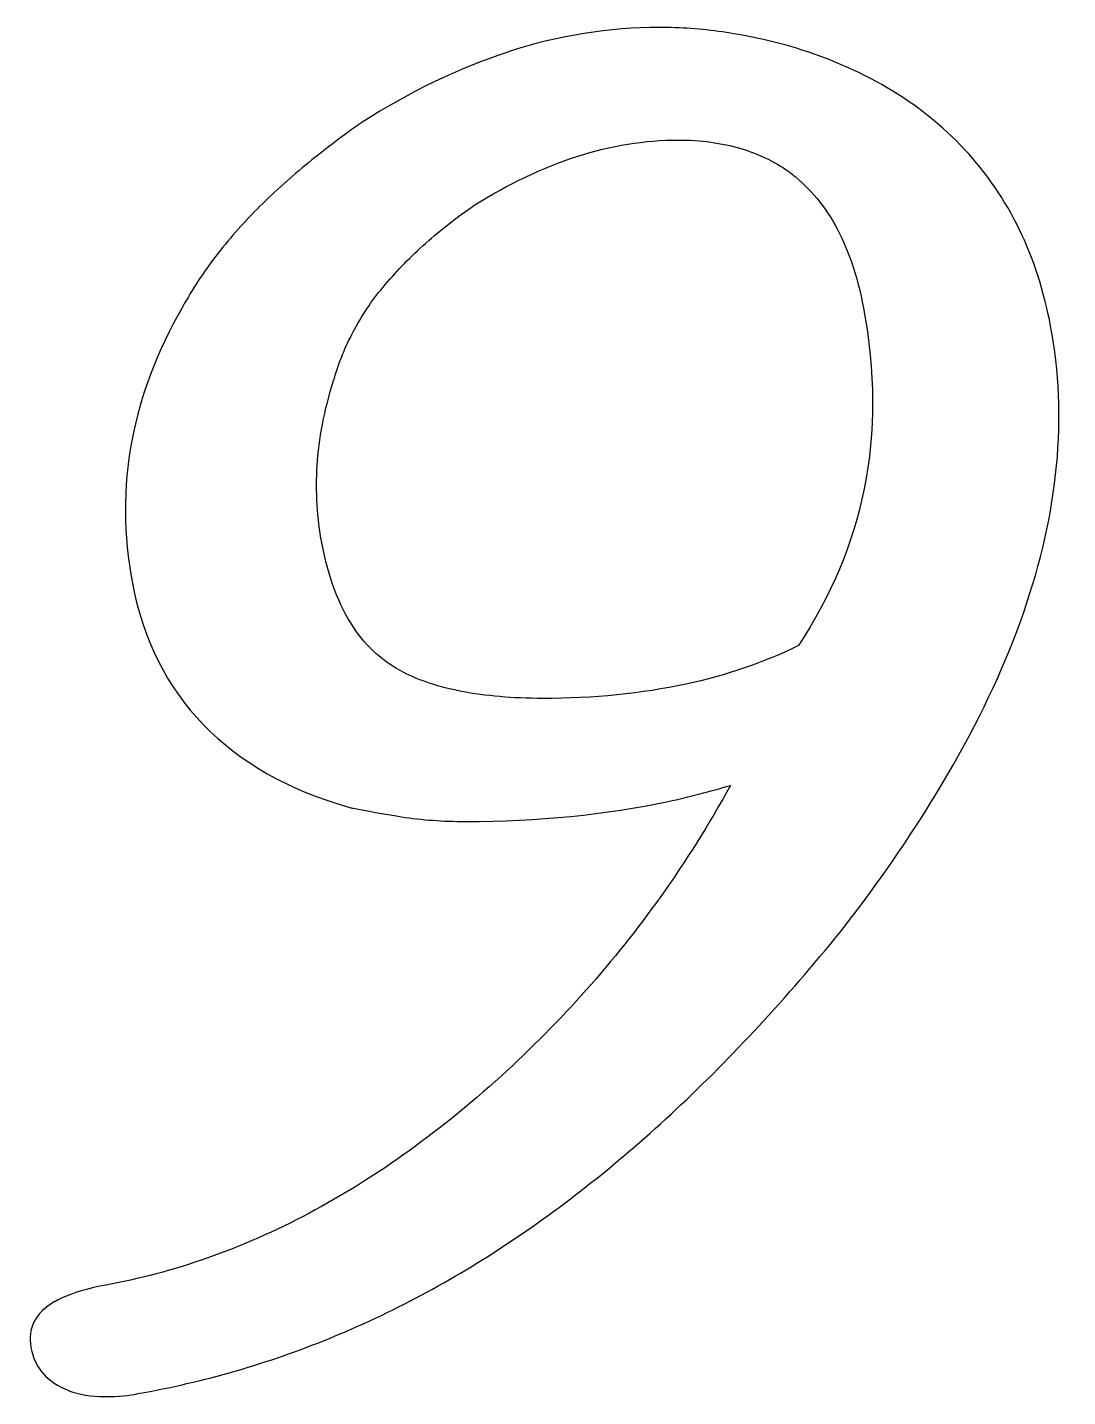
# Model space of a CAD drawing. Header units: centimetres. Extents: x -8.5 to 2.1, y -5.1 to 8.8.
import ezdxf

# ---------------------------------------------------------------- set-up
doc = ezdxf.new("R2010")
doc.units = ezdxf.units.CM
doc.header["$MEASUREMENT"] = 0
doc.layers.add('Layer 1', color=7, linetype='Continuous')

msp = doc.modelspace()

# ---------------------------------------------------------------- linework, layer by layer
at = {"layer": 'Layer 1', "color": 15}
for points, knots in [([(-7.39351, 4.61866), (-7.3078, 5.08067), (-7.13588, 5.53365), (-6.87855, 5.97683), (-6.87855, 5.97683), (-6.87855, 5.97683), (-6.87393, 5.98546), (-6.87393, 5.98546), (-6.87393, 5.98546), (-6.77773, 6.16022), (-6.66593, 6.33106), (-6.53922, 6.497), (-6.53922, 6.497), (-6.53922, 6.497), (-6.53912, 6.497), (-6.53912, 6.497), (-6.53912, 6.497), (-6.41213, 6.66332), (-6.27188, 6.82308), (-6.11899, 6.97548), (-6.11899, 6.97548), (-5.96463, 7.12935), (-5.80017, 7.27861), (-5.62649, 7.42219), (-5.62649, 7.42219), (-5.45427, 7.56459), (-5.27, 7.70463), (-5.07415, 7.84163), (-5.07415, 7.84163), (-5.06739, 7.84673), (-5.06033, 7.85164), (-5.05307, 7.85634), (-5.05307, 7.85634), (-4.56282, 8.16968), (-4.07129, 8.4072), (-3.57888, 8.56882), (-3.57888, 8.56882), (-3.57084, 8.57206), (-3.5626, 8.5751), (-3.55407, 8.57784), (-3.55407, 8.57784), (-3.04812, 8.74123), (-2.53846, 8.82302), (-2.02555, 8.82302), (-2.02555, 8.82302), (-1.81421, 8.82302), (-1.60071, 8.80752), (-1.38565, 8.77663), (-1.38565, 8.77663), (-1.17166, 8.74594), (-0.95512, 8.70073), (-0.73681, 8.64129), (-0.73681, 8.64129), (-0.73681, 8.64129), (-0.71298, 8.63492), (-0.71298, 8.63492), (-0.71298, 8.63492), (0.02911, 8.4174), (0.62597, 8.06651), (1.07758, 7.58214), (1.07758, 7.58214), (1.07758, 7.58214), (1.07719, 7.58184), (1.07719, 7.58184), (1.07719, 7.58184), (1.52556, 7.10061), (1.81732, 6.5016), (1.95227, 5.78491), (1.95227, 5.78491), (2.12506, 4.86717), (2.03258, 3.89451), (1.67492, 2.86723), (1.67492, 2.86723), (1.32727, 1.86917), (0.72786, 0.816), (-0.12289, -0.2915), (-0.12289, -0.2915), (-0.1277, -0.29866), (-0.1328, -0.30563), (-0.13829, -0.31249), (-0.13829, -0.31249), (-0.68179, -0.98731), (-1.23658, -1.59191), (-1.80225, -2.126), (-1.80225, -2.126), (-2.36811, -2.66039), (-2.94829, -3.12592), (-3.54191, -3.52262), (-3.54191, -3.52262), (-4.13768, -3.92068), (-4.7518, -4.24873), (-5.38347, -4.50596), (-5.38347, -4.50596), (-6.01317, -4.76251), (-6.66259, -4.94993), (-7.33114, -5.0681), (-7.33114, -5.0681), (-7.41705, -5.08811), (-7.52826, -5.09821), (-7.66438, -5.09821), (-7.66438, -5.09821), (-7.80805, -5.09821), (-7.93103, -5.078), (-8.03273, -5.0378), (-8.03273, -5.0378), (-8.03273, -5.0378), (-8.03263, -5.03751), (-8.03263, -5.03751), (-8.03263, -5.03751), (-8.03263, -5.03751), (-8.0342, -5.03691), (-8.0342, -5.03691), (-8.0342, -5.03691), (-8.2529, -4.95022), (-8.38196, -4.80478), (-8.41991, -4.6004), (-8.41991, -4.6004), (-8.41991, -4.6004), (-8.41863, -4.6004), (-8.41863, -4.6004), (-8.41863, -4.6004), (-8.45541, -4.4022), (-8.37539, -4.24598), (-8.17797, -4.13271), (-8.17797, -4.13271), (-8.17797, -4.13271), (-8.17758, -4.1332), (-8.17758, -4.1332), (-8.17758, -4.1332), (-8.08657, -4.08122), (-7.9581, -4.03385), (-7.79285, -3.99169), (-7.79285, -3.99169), (-7.77598, -3.98629), (-7.75823, -3.98198), (-7.7398, -3.97884), (-7.7398, -3.97884), (-7.02996, -3.85821), (-6.33543, -3.62147), (-5.6564, -3.26871), (-5.6564, -3.26871), (-4.96785, -2.91105), (-4.2944, -2.43433), (-3.63635, -1.83886), (-3.63635, -1.83886), (-3.63635, -1.83886), (-3.63606, -1.83915), (-3.63606, -1.83915), (-3.63606, -1.83915), (-3.0242, -1.28093), (-2.48324, -0.67212), (-2.01368, -0.01338), (-2.01368, -0.01338), (-1.75674, 0.34693), (-1.52029, 0.72381), (-1.30444, 1.11668), (-1.30444, 1.11668), (-1.5102, 1.05411), (-1.72144, 0.99958), (-1.93827, 0.9531), (-1.93827, 0.9531), (-2.57092, 0.81747), (-3.25741, 0.74951), (-3.99725, 0.74951), (-3.99725, 0.74951), (-4.11601, 0.74951), (-4.22791, 0.75343), (-4.33284, 0.76098), (-4.33284, 0.76098), (-4.4416, 0.76882), (-4.54762, 0.78109), (-4.6502, 0.79736), (-4.6502, 0.79736), (-4.83977, 0.82747), (-5.00364, 0.8566), (-5.14143, 0.88406), (-5.14143, 0.88406), (-5.14143, 0.88406), (-5.14477, 0.88465), (-5.14477, 0.88465), (-5.14477, 0.88465), (-5.14477, 0.88465), (-5.1481, 0.88534), (-5.1481, 0.88534), (-5.1481, 0.88534), (-5.16065, 0.88778), (-5.17311, 0.89093), (-5.18576, 0.89455), (-5.18576, 0.89455), (-5.79879, 1.06843), (-6.29169, 1.34813), (-6.66416, 1.73325), (-6.66416, 1.73325), (-7.038, 2.12004), (-7.27926, 2.60019), (-7.38713, 3.17321), (-7.38713, 3.17321), (-7.47932, 3.66297), (-7.48148, 4.14508), (-7.39351, 4.61866)], [0, 0, 0, 0, 0.01960784, 0.01960784, 0.01960784, 0.01960784, 0.03921569, 0.03921569, 0.03921569, 0.03921569, 0.05882353, 0.05882353, 0.05882353, 0.05882353, 0.07843137, 0.07843137, 0.07843137, 0.07843137, 0.09803922, 0.09803922, 0.09803922, 0.09803922, 0.11764706, 0.11764706, 0.11764706, 0.11764706, 0.1372549, 0.1372549, 0.1372549, 0.1372549, 0.15686275, 0.15686275, 0.15686275, 0.15686275, 0.17647059, 0.17647059, 0.17647059, 0.17647059, 0.19607843, 0.19607843, 0.19607843, 0.19607843, 0.21568627, 0.21568627, 0.21568627, 0.21568627, 0.23529412, 0.23529412, 0.23529412, 0.23529412, 0.25490196, 0.25490196, 0.25490196, 0.25490196, 0.2745098, 0.2745098, 0.2745098, 0.2745098, 0.29411765, 0.29411765, 0.29411765, 0.29411765, 0.31372549, 0.31372549, 0.31372549, 0.31372549, 0.33333333, 0.33333333, 0.33333333, 0.33333333, 0.35294118, 0.35294118, 0.35294118, 0.35294118, 0.37254902, 0.37254902, 0.37254902, 0.37254902, 0.39215686, 0.39215686, 0.39215686, 0.39215686, 0.41176471, 0.41176471, 0.41176471, 0.41176471, 0.43137255, 0.43137255, 0.43137255, 0.43137255, 0.45098039, 0.45098039, 0.45098039, 0.45098039, 0.47058824, 0.47058824, 0.47058824, 0.47058824, 0.49019608, 0.49019608, 0.49019608, 0.49019608, 0.50980392, 0.50980392, 0.50980392, 0.50980392, 0.52941176, 0.52941176, 0.52941176, 0.52941176, 0.54901961, 0.54901961, 0.54901961, 0.54901961, 0.56862745, 0.56862745, 0.56862745, 0.56862745, 0.58823529, 0.58823529, 0.58823529, 0.58823529, 0.60784314, 0.60784314, 0.60784314, 0.60784314, 0.62745098, 0.62745098, 0.62745098, 0.62745098, 0.64705882, 0.64705882, 0.64705882, 0.64705882, 0.66666667, 0.66666667, 0.66666667, 0.66666667, 0.68627451, 0.68627451, 0.68627451, 0.68627451, 0.70588235, 0.70588235, 0.70588235, 0.70588235, 0.7254902, 0.7254902, 0.7254902, 0.7254902, 0.74509804, 0.74509804, 0.74509804, 0.74509804, 0.76470588, 0.76470588, 0.76470588, 0.76470588, 0.78431373, 0.78431373, 0.78431373, 0.78431373, 0.80392157, 0.80392157, 0.80392157, 0.80392157, 0.82352941, 0.82352941, 0.82352941, 0.82352941, 0.84313725, 0.84313725, 0.84313725, 0.84313725, 0.8627451, 0.8627451, 0.8627451, 0.8627451, 0.88235294, 0.88235294, 0.88235294, 0.88235294, 0.90196078, 0.90196078, 0.90196078, 0.90196078, 0.92156863, 0.92156863, 0.92156863, 0.92156863, 0.94117647, 0.94117647, 0.94117647, 0.94117647, 0.96078431, 0.96078431, 0.96078431, 0.96078431, 1, 1, 1, 1]), ([(-1.75841, 2.14553), (-1.34338, 2.23487), (-0.96169, 2.36541), (-0.61383, 2.53703), (-0.61383, 2.53703), (-0.2802, 3.04042), (-0.05709, 3.57167), (0.05549, 4.13057), (0.05549, 4.13057), (0.17259, 4.71134), (0.17023, 5.32477), (0.04883, 5.96987), (0.04883, 5.96987), (-0.01335, 6.30037), (-0.11113, 6.58359), (-0.24401, 6.81886), (-0.24401, 6.81886), (-0.36679, 7.03638), (-0.52234, 7.21604), (-0.70994, 7.35687), (-0.70994, 7.35687), (-0.70994, 7.35687), (-0.70955, 7.35736), (-0.70955, 7.35736), (-0.70955, 7.35736), (-0.85773, 7.46034), (-1.02141, 7.53859), (-1.1998, 7.59145), (-1.1998, 7.59145), (-1.39378, 7.64893), (-1.6067, 7.67776), (-1.83824, 7.67776), (-1.83824, 7.67776), (-2.17579, 7.67776), (-2.51826, 7.62205), (-2.86523, 7.51074), (-2.86523, 7.51074), (-3.21367, 7.39904), (-3.56535, 7.23154), (-3.91987, 7.00823), (-3.91987, 7.00823), (-3.91987, 7.00823), (-3.93144, 6.9997), (-3.93144, 6.9997), (-3.93144, 6.9997), (-4.11454, 6.87191), (-4.28106, 6.74001), (-4.43062, 6.60458), (-4.43062, 6.60458), (-4.58282, 6.46659), (-4.71767, 6.32714), (-4.83418, 6.1866), (-4.83418, 6.1866), (-4.83418, 6.1866), (-4.84045, 6.17876), (-4.84045, 6.17876), (-4.84045, 6.17876), (-4.95569, 6.0393), (-5.05601, 5.88926), (-5.14084, 5.72911), (-5.14084, 5.72911), (-5.22204, 5.57583), (-5.28618, 5.41872), (-5.33296, 5.25808), (-5.33296, 5.25808), (-5.33502, 5.24906), (-5.33747, 5.24013), (-5.34031, 5.2313), (-5.34031, 5.2313), (-5.38778, 5.08263), (-5.42573, 4.93503), (-5.45398, 4.78901), (-5.45398, 4.78901), (-5.48222, 4.6421), (-5.50047, 4.50245), (-5.50811, 4.37064), (-5.50811, 4.37064), (-5.51586, 4.23884), (-5.51557, 4.1036), (-5.50723, 3.96561), (-5.50723, 3.96561), (-5.50723, 3.96561), (-5.50811, 3.96571), (-5.50811, 3.96571), (-5.50811, 3.96571), (-5.50811, 3.96571), (-5.50802, 3.96434), (-5.50802, 3.96434), (-5.50802, 3.96434), (-5.50037, 3.83656), (-5.48438, 3.70867), (-5.46045, 3.58138), (-5.46045, 3.58138), (-5.39494, 3.23362), (-5.28785, 2.94784), (-5.13957, 2.72473), (-5.13957, 2.72473), (-5.00599, 2.52379), (-4.83437, 2.36972), (-4.62539, 2.26292), (-4.62539, 2.26292), (-4.46279, 2.17995), (-4.26782, 2.11621), (-4.04099, 2.07208), (-4.04099, 2.07208), (-3.7963, 2.02451), (-3.52083, 2.00068), (-3.21485, 2.00068), (-3.21485, 2.00068), (-2.69223, 2.00068), (-2.20659, 2.04903), (-1.75841, 2.14553)], [0, 0, 0, 0, 0.03448276, 0.03448276, 0.03448276, 0.03448276, 0.06896552, 0.06896552, 0.06896552, 0.06896552, 0.10344828, 0.10344828, 0.10344828, 0.10344828, 0.13793103, 0.13793103, 0.13793103, 0.13793103, 0.17241379, 0.17241379, 0.17241379, 0.17241379, 0.20689655, 0.20689655, 0.20689655, 0.20689655, 0.24137931, 0.24137931, 0.24137931, 0.24137931, 0.27586207, 0.27586207, 0.27586207, 0.27586207, 0.31034483, 0.31034483, 0.31034483, 0.31034483, 0.34482759, 0.34482759, 0.34482759, 0.34482759, 0.37931034, 0.37931034, 0.37931034, 0.37931034, 0.4137931, 0.4137931, 0.4137931, 0.4137931, 0.44827586, 0.44827586, 0.44827586, 0.44827586, 0.48275862, 0.48275862, 0.48275862, 0.48275862, 0.51724138, 0.51724138, 0.51724138, 0.51724138, 0.55172414, 0.55172414, 0.55172414, 0.55172414, 0.5862069, 0.5862069, 0.5862069, 0.5862069, 0.62068966, 0.62068966, 0.62068966, 0.62068966, 0.65517241, 0.65517241, 0.65517241, 0.65517241, 0.68965517, 0.68965517, 0.68965517, 0.68965517, 0.72413793, 0.72413793, 0.72413793, 0.72413793, 0.75862069, 0.75862069, 0.75862069, 0.75862069, 0.79310345, 0.79310345, 0.79310345, 0.79310345, 0.82758621, 0.82758621, 0.82758621, 0.82758621, 0.86206897, 0.86206897, 0.86206897, 0.86206897, 0.89655172, 0.89655172, 0.89655172, 0.89655172, 0.93103448, 0.93103448, 0.93103448, 0.93103448, 1, 1, 1, 1])]:
    msp.add_open_spline(points, degree=3, knots=knots, dxfattribs=at)

doc.saveas('drawing.dxf')
